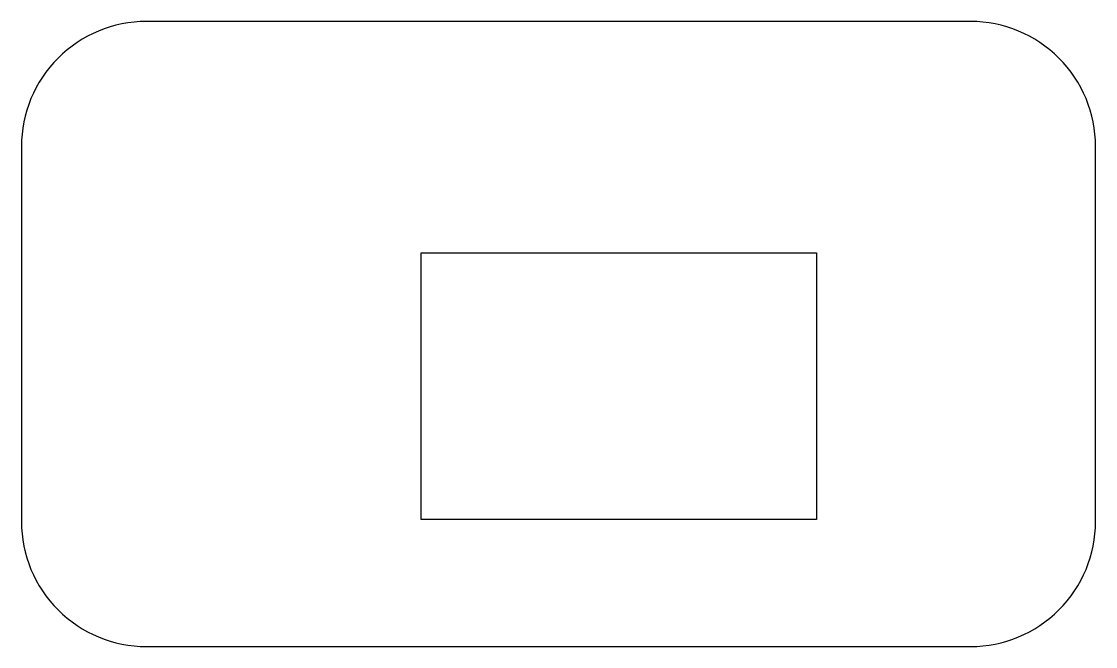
# Model space of a CAD drawing. Header units: millimetres. Extents: x -137.1 to -111.3, y 60 to 75.
import ezdxf

# ---------------------------------------------------------------- set-up
doc = ezdxf.new("R2010")
doc.units = ezdxf.units.MM
doc.layers.get('0').update_dxf_attribs({"linetype": 'CONTINUOUS'})

msp = doc.modelspace()

# ---------------------------------------------------------------- linework, layer by layer
msp.add_lwpolyline([(-114.3, 75), (-134.1, 75, 0.414214), (-137.1, 72), (-137.1, 63, 0.414214), (-134.1, 60), (-114.3, 60, 0.414214), (-111.3, 63), (-111.3, 72, 0.414214)], format="xyb", close=True)
msp.add_lwpolyline([(-118, 69.45), (-118, 63.05), (-127.5, 63.05), (-127.5, 69.45)], close=True)

doc.saveas('drawing.dxf')
